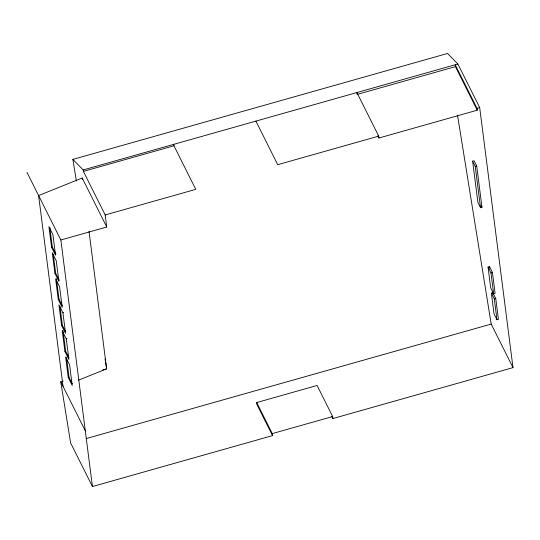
<?xml version="1.0" encoding="UTF-8"?>
<svg xmlns="http://www.w3.org/2000/svg" width="540" height="540" viewBox="0 0 540 540"><rect width="100%" height="100%" fill="white"/><g stroke="black" fill="none" stroke-linecap="round" stroke-linejoin="round"><path stroke-width="0.81" d="M27 172.375L60.858 239.99L106.738 227.016L82.202 178.018L38.61 195.561L63.052 386.383M78.624 380.12L106.643 368.84L89.033 231.35M76.363 181.015L72.88 159.401L447.565 53.467L457.873 64.004L479.689 107.568L513 367.625L332.924 418.541L331.81 416.32M72.88 159.401L83.194 169.945L457.873 64.004M83.383 171.403L173.947 145.793L195.763 189.358L105.192 214.96L83.383 171.403L83.194 169.945M357.129 94.439L455.443 66.643L477.259 110.201L378.945 138.004L377.818 135.749M378.945 138.004L378.702 136.127L277.715 164.68L255.899 121.115M455.443 66.643L455.207 64.76L477.016 108.324L479.689 107.568M51.577 247.32L55.546 255.245L52.907 234.644L48.938 226.726L51.577 247.32L52.34 247.104L55.951 254.306M54.911 273.368L58.88 281.293L56.241 260.692L52.279 252.767L54.911 273.368L55.681 273.152L59.285 280.354M472.615 161.163L474.066 160.751L476.692 166.003L481.984 207.313L480.533 207.725L477.907 202.473L472.615 161.163L475.24 166.415L480.533 207.725M475.24 166.415L476.692 166.003M58.253 299.416L62.215 307.334L59.582 286.74L55.613 278.816L58.253 299.416L59.015 299.201L62.262 305.681M62.917 312.788L65.556 333.382L61.587 325.465L58.948 304.864L62.917 312.788L63.68 312.572M61.587 325.465L62.35 325.249L65.597 331.729M62.282 330.912L66.251 338.837L68.891 359.431L64.922 351.506L62.282 330.912L63.052 330.696M66.251 338.837L67.014 338.621M64.922 351.506L65.684 351.29L68.931 357.777M68.256 377.555L72.225 385.479L69.586 364.885L65.624 356.96L68.256 377.555L69.026 377.339L72.272 383.825M332.924 418.541L332.667 416.543L317.108 385.472L256.703 402.557L272.261 433.62L272.518 435.618L92.434 486.533L70.625 442.982L60.764 381.814L63.18 381.132M102.62 369.981L106.643 368.84L105.577 362.192M488.032 267.057L489.483 266.645L492.433 272.525L495.092 293.301L493.641 293.713L490.691 287.834L488.032 267.057L490.975 272.936L493.641 293.713M490.975 272.936L492.433 272.525M491.366 293.105L492.824 292.694L495.767 298.573L498.427 319.349L496.976 319.761L494.033 313.882L491.366 293.105L494.316 298.985L496.976 319.761M494.316 298.985L495.767 298.573M86.056 438.622L491.191 324.068L513 367.625M272.261 433.62L332.667 416.543M481.235 205.814L481.984 207.313M378.702 136.127L356.886 92.563L357.048 93.811M272.518 435.618L256.959 404.555L256.703 402.557M60.764 381.814L85.3 430.805M457.495 115.081L491.191 324.068M105.037 358.87L105.307 360.531M477.016 108.324L477.259 110.201M489.483 266.645L489.699 268.306M492.824 292.694L493.034 294.354M173.765 144.335L173.947 145.793M105.192 214.96L106.738 227.016M82.202 178.018L82.418 179.685M60.858 239.99L92.434 486.533M49.808 227.333L52.34 247.104M53.251 254.205L55.681 273.152M56.376 278.6L59.015 299.201M59.927 306.295L62.35 325.249M63.153 331.519L65.684 351.29M66.494 357.568L69.026 377.339"/></g></svg>
